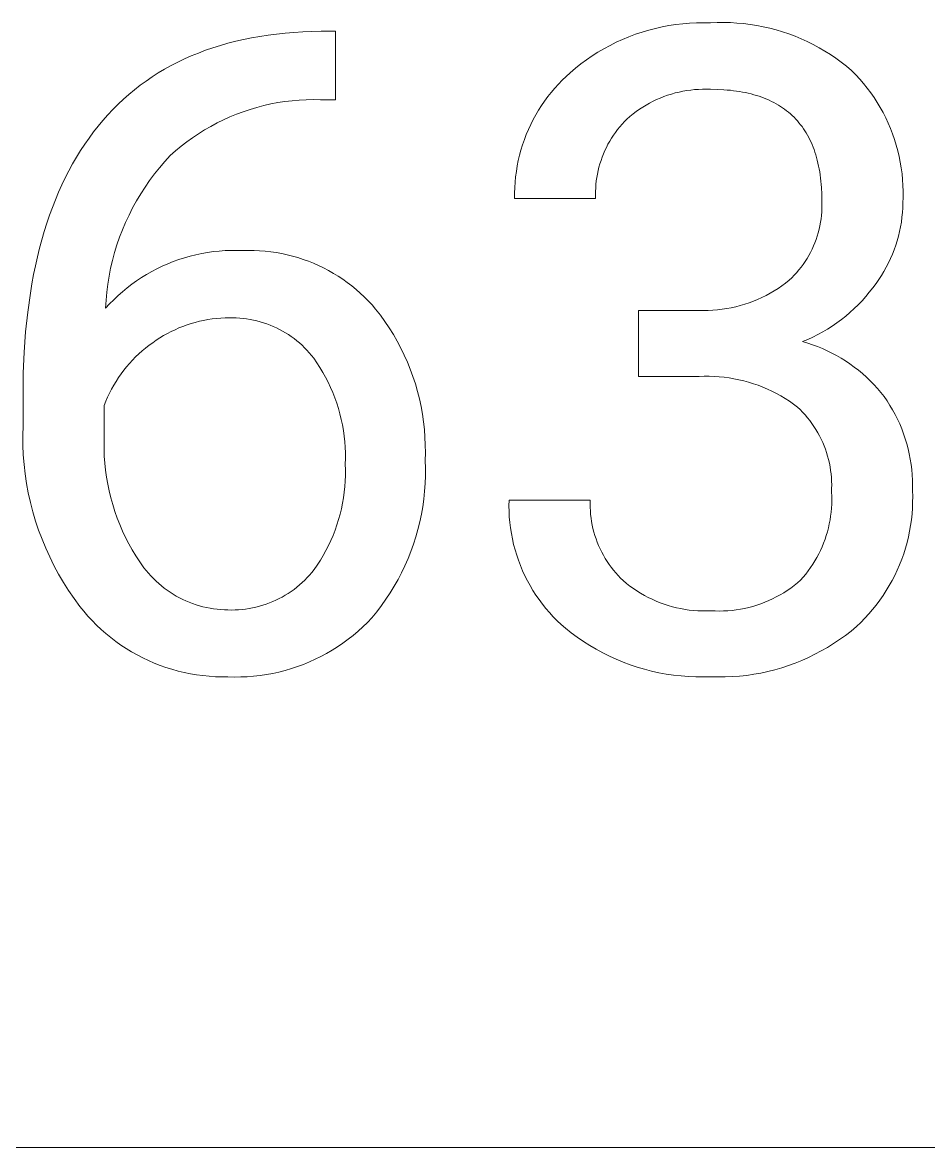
# Model space of a CAD drawing. Header units: millimetres. Extents: x 373 to 3451, y -552 to 1598.
# Drawn here: x 2866 to 2907.5, y -379.9 to -328.4 of the extents above; entities that cross this region are included whole.
import ezdxf

# ---------------------------------------------------------------- set-up
doc = ezdxf.new("R2010")
doc.units = ezdxf.units.MM
doc.header["$MEASUREMENT"] = 0
doc.layers.add('Domyślny', color=7, linetype='Continuous', true_color=0x000000)

msp = doc.modelspace()

# ---------------------------------------------------------------- linework, layer by layer
at = {"layer": 'Domyślny', "color": 18, "lineweight": 15, "true_color": 0x000000}
for p, q in [((2894.699, -328.703), (2895.007, -328.623)), ((2895.007, -328.623), (2895.317, -328.553)), ((2895.317, -328.553), (2895.629, -328.494)), ((2895.629, -328.494), (2895.943, -328.446)), ((2895.943, -328.446), (2896.258, -328.409)), ((2896.258, -328.409), (2896.575, -328.383)), ((2896.575, -328.383), (2896.892, -328.368)), ((2896.892, -328.368), (2897.21, -328.364)), ((2897.21, -328.364), (2897.527, -328.371)), ((2897.527, -328.371), (2897.831, -328.357)), ((2897.831, -328.357), (2898.135, -328.354)), ((2898.135, -328.354), (2898.439, -328.361)), ((2898.439, -328.361), (2898.743, -328.378)), ((2898.743, -328.378), (2899.046, -328.406)), ((2899.046, -328.406), (2899.348, -328.443)), ((2899.348, -328.443), (2899.649, -328.491)), ((2899.649, -328.491), (2899.947, -328.549)), ((2899.947, -328.549), (2900.244, -328.616)), ((2900.244, -328.616), (2900.538, -328.694)), ((2900.538, -328.694), (2900.83, -328.782)), ((2875.783, -329.215), (2876.145, -329.132)), ((2876.145, -329.132), (2876.513, -329.058)), ((2876.513, -329.058), (2876.887, -328.991)), ((2876.887, -328.991), (2877.269, -328.932)), ((2877.269, -328.932), (2877.656, -328.882)), ((2877.656, -328.882), (2878.051, -328.84)), ((2878.051, -328.84), (2878.451, -328.806)), ((2878.451, -328.806), (2878.859, -328.78)), ((2878.859, -328.78), (2879.273, -328.762)), ((2879.273, -328.762), (2879.693, -328.752)), ((2879.693, -328.752), (2880.359, -328.752)), ((2880.359, -328.752), (2880.359, -331.888)), ((2893.214, -329.26), (2893.503, -329.128)), ((2893.503, -329.128), (2893.797, -329.006)), ((2893.797, -329.006), (2894.094, -328.895)), ((2894.094, -328.895), (2894.395, -328.794)), ((2894.395, -328.794), (2894.699, -328.703)), ((2900.83, -328.782), (2901.118, -328.879)), ((2901.118, -328.879), (2901.403, -328.986)), ((2901.403, -328.986), (2901.684, -329.102)), ((2901.684, -329.102), (2901.961, -329.228)), ((2874.074, -329.751), (2874.402, -329.628)), ((2874.402, -329.628), (2874.738, -329.513)), ((2874.738, -329.513), (2875.08, -329.405)), ((2875.08, -329.405), (2875.428, -329.306)), ((2875.428, -329.306), (2875.783, -329.215)), ((2892.109, -329.885), (2892.377, -329.714)), ((2892.377, -329.714), (2892.651, -329.553)), ((2892.651, -329.553), (2892.93, -329.402)), ((2892.93, -329.402), (2893.214, -329.26)), ((2901.961, -329.228), (2902.234, -329.363)), ((2902.234, -329.363), (2902.502, -329.508)), ((2902.502, -329.508), (2902.764, -329.661)), ((2902.764, -329.661), (2903.022, -329.822)), ((2872.824, -330.327), (2873.126, -330.171)), ((2873.126, -330.171), (2873.436, -330.023)), ((2873.436, -330.023), (2873.751, -329.883)), ((2873.751, -329.883), (2874.074, -329.751)), ((2891.592, -330.253), (2891.847, -330.064)), ((2891.847, -330.064), (2892.109, -329.885)), ((2903.022, -329.822), (2903.274, -329.993)), ((2903.274, -329.993), (2903.52, -330.172)), ((2903.52, -330.172), (2903.76, -330.359)), ((2871.955, -330.844), (2872.238, -330.663)), ((2872.238, -330.663), (2872.528, -330.491)), ((2872.528, -330.491), (2872.824, -330.327)), ((2890.916, -330.824), (2891.101, -330.656)), ((2891.101, -330.656), (2891.343, -330.45)), ((2891.343, -330.45), (2891.592, -330.253)), ((2903.76, -330.359), (2903.994, -330.554)), ((2903.994, -330.554), (2904.182, -330.745)), ((2904.182, -330.745), (2904.364, -330.942)), ((2871.145, -331.434), (2871.409, -331.229)), ((2871.409, -331.229), (2871.679, -331.033)), ((2871.679, -331.033), (2871.955, -330.844)), ((2890.394, -331.363), (2890.562, -331.177)), ((2890.562, -331.177), (2890.736, -330.997)), ((2890.736, -330.997), (2890.916, -330.824)), ((2904.364, -330.942), (2904.538, -331.146)), ((2904.538, -331.146), (2904.706, -331.355)), ((2870.638, -331.869), (2870.889, -331.647)), ((2870.889, -331.647), (2871.145, -331.434)), ((2889.93, -331.951), (2890.078, -331.75)), ((2890.078, -331.75), (2890.233, -331.554)), ((2890.233, -331.554), (2890.394, -331.363)), ((2895.395, -331.746), (2895.226, -331.813)), ((2895.565, -331.685), (2895.395, -331.746)), ((2895.738, -331.63), (2895.565, -331.685)), ((2895.912, -331.581), (2895.738, -331.63)), ((2896.088, -331.538), (2895.912, -331.581)), ((2896.265, -331.501), (2896.088, -331.538)), ((2896.444, -331.47), (2896.265, -331.501)), ((2896.623, -331.446), (2896.444, -331.47)), ((2896.803, -331.427), (2896.623, -331.446)), ((2896.984, -331.415), (2896.803, -331.427)), ((2897.165, -331.408), (2896.984, -331.415)), ((2897.346, -331.408), (2897.165, -331.408)), ((2897.527, -331.414), (2897.346, -331.408)), ((2897.841, -331.419), (2897.527, -331.414)), ((2898.145, -331.434), (2897.841, -331.419)), ((2898.293, -331.446), (2898.145, -331.434)), ((2898.439, -331.459), (2898.293, -331.446)), ((2898.582, -331.476), (2898.439, -331.459)), ((2898.723, -331.494), (2898.582, -331.476)), ((2898.862, -331.515), (2898.723, -331.494)), ((2898.997, -331.539), (2898.862, -331.515)), ((2899.131, -331.565), (2898.997, -331.539)), ((2899.262, -331.594), (2899.131, -331.565)), ((2899.39, -331.625), (2899.262, -331.594)), ((2899.516, -331.659), (2899.39, -331.625)), ((2899.639, -331.695), (2899.516, -331.659)), ((2899.76, -331.734), (2899.639, -331.695)), ((2899.878, -331.775), (2899.76, -331.734)), ((2899.994, -331.819), (2899.878, -331.775)), ((2904.706, -331.355), (2904.867, -331.57)), ((2904.867, -331.57), (2905.02, -331.79)), ((2870.158, -332.336), (2870.395, -332.098)), ((2870.395, -332.098), (2870.638, -331.869)), ((2876.757, -332.241), (2876.443, -332.334)), ((2877.074, -332.158), (2876.757, -332.241)), ((2877.393, -332.086), (2877.074, -332.158)), ((2877.715, -332.025), (2877.393, -332.086)), ((2878.039, -331.975), (2877.715, -332.025)), ((2878.364, -331.935), (2878.039, -331.975)), ((2878.69, -331.907), (2878.364, -331.935)), ((2879.017, -331.89), (2878.69, -331.907)), ((2879.345, -331.883), (2879.017, -331.89)), ((2879.673, -331.888), (2879.345, -331.883)), ((2880.359, -331.888), (2879.673, -331.888)), ((2889.654, -332.368), (2889.788, -332.157)), ((2889.788, -332.157), (2889.93, -331.951)), ((2894.424, -332.23), (2894.273, -332.329)), ((2894.578, -332.135), (2894.424, -332.23)), ((2894.736, -332.046), (2894.578, -332.135)), ((2894.897, -331.963), (2894.736, -332.046)), ((2895.06, -331.885), (2894.897, -331.963)), ((2895.226, -331.813), (2895.06, -331.885)), ((2900.108, -331.865), (2899.994, -331.819)), ((2900.219, -331.914), (2900.108, -331.865)), ((2900.327, -331.965), (2900.219, -331.914)), ((2900.433, -332.018), (2900.327, -331.965)), ((2900.536, -332.075), (2900.433, -332.018)), ((2900.637, -332.133), (2900.536, -332.075)), ((2900.736, -332.194), (2900.637, -332.133)), ((2900.832, -332.258), (2900.736, -332.194)), ((2900.925, -332.324), (2900.832, -332.258)), ((2905.02, -331.79), (2905.165, -332.016)), ((2905.165, -332.016), (2905.303, -332.246)), ((2905.303, -332.246), (2905.433, -332.48)), ((2869.703, -332.835), (2869.927, -332.581)), ((2869.927, -332.581), (2870.158, -332.336)), ((2875.223, -332.811), (2874.929, -332.956)), ((2875.522, -332.677), (2875.223, -332.811)), ((2875.825, -332.552), (2875.522, -332.677)), ((2876.132, -332.438), (2875.825, -332.552)), ((2876.443, -332.334), (2876.132, -332.438)), ((2889.295, -333.027), (2889.407, -332.803)), ((2889.407, -332.803), (2889.527, -332.584)), ((2889.527, -332.584), (2889.654, -332.368)), ((2893.704, -332.778), (2893.591, -332.892)), ((2893.841, -332.658), (2893.704, -332.778)), ((2893.981, -332.544), (2893.841, -332.658)), ((2894.125, -332.434), (2893.981, -332.544)), ((2894.273, -332.329), (2894.125, -332.434)), ((2901.016, -332.393), (2900.925, -332.324)), ((2901.105, -332.464), (2901.016, -332.393)), ((2901.191, -332.538), (2901.105, -332.464)), ((2901.274, -332.614), (2901.191, -332.538)), ((2901.355, -332.693), (2901.274, -332.614)), ((2901.434, -332.774), (2901.355, -332.693)), ((2901.51, -332.858), (2901.434, -332.774)), ((2905.433, -332.48), (2905.554, -332.719)), ((2905.554, -332.719), (2905.668, -332.962)), ((2869.273, -333.367), (2869.485, -333.097)), ((2869.485, -333.097), (2869.703, -332.835)), ((2874.357, -333.275), (2874.079, -333.448)), ((2874.64, -333.11), (2874.357, -333.275)), ((2874.929, -332.956), (2874.64, -333.11)), ((2889.093, -333.484), (2889.19, -333.254)), ((2889.19, -333.254), (2889.295, -333.027)), ((2893.275, -333.258), (2893.178, -333.386)), ((2893.376, -333.132), (2893.275, -333.258)), ((2893.481, -333.01), (2893.376, -333.132)), ((2893.591, -332.892), (2893.481, -333.01)), ((2901.583, -332.944), (2901.51, -332.858)), ((2901.654, -333.033), (2901.583, -332.944)), ((2901.723, -333.124), (2901.654, -333.033)), ((2901.789, -333.218), (2901.723, -333.124)), ((2901.852, -333.314), (2901.789, -333.218)), ((2901.913, -333.413), (2901.852, -333.314)), ((2905.668, -332.962), (2905.773, -333.209)), ((2905.773, -333.209), (2905.87, -333.459)), ((2868.87, -333.929), (2869.068, -333.644)), ((2869.068, -333.644), (2869.273, -333.367)), ((2873.541, -333.823), (2873.282, -334.023)), ((2873.807, -333.631), (2873.541, -333.823)), ((2874.079, -333.448), (2873.807, -333.631)), ((2888.922, -333.954), (2889.004, -333.717)), ((2889.004, -333.717), (2889.093, -333.484)), ((2892.914, -333.791), (2892.835, -333.932)), ((2892.997, -333.653), (2892.914, -333.791)), ((2893.085, -333.518), (2892.997, -333.653)), ((2893.178, -333.386), (2893.085, -333.518)), ((2901.972, -333.515), (2901.913, -333.413)), ((2902.028, -333.618), (2901.972, -333.515)), ((2902.081, -333.725), (2902.028, -333.618)), ((2902.133, -333.834), (2902.081, -333.725)), ((2902.181, -333.945), (2902.133, -333.834)), ((2905.87, -333.459), (2905.958, -333.713)), ((2905.958, -333.713), (2906.038, -333.969)), ((2868.493, -334.52), (2868.678, -334.221)), ((2868.678, -334.221), (2868.87, -333.929)), ((2873.03, -334.233), (2872.785, -334.45)), ((2873.282, -334.023), (2873.03, -334.233)), ((2888.784, -334.434), (2888.849, -334.193)), ((2888.849, -334.193), (2888.922, -333.954)), ((2892.692, -334.221), (2892.628, -334.369)), ((2892.761, -334.075), (2892.692, -334.221)), ((2892.835, -333.932), (2892.761, -334.075)), ((2902.227, -334.059), (2902.181, -333.945)), ((2902.271, -334.175), (2902.227, -334.059)), ((2902.312, -334.294), (2902.271, -334.175)), ((2902.351, -334.415), (2902.312, -334.294)), ((2906.038, -333.969), (2906.109, -334.227)), ((2906.109, -334.227), (2906.17, -334.488)), ((2868.143, -335.141), (2868.315, -334.827)), ((2868.315, -334.827), (2868.493, -334.52)), ((2872.535, -334.722), (2872.294, -335.002)), ((2872.785, -334.45), (2872.535, -334.722)), ((2888.678, -334.923), (2888.727, -334.678)), ((2888.727, -334.678), (2888.784, -334.434)), ((2892.466, -334.824), (2892.422, -334.979)), ((2892.515, -334.67), (2892.466, -334.824)), ((2892.569, -334.518), (2892.515, -334.67)), ((2892.628, -334.369), (2892.569, -334.518)), ((2902.387, -334.539), (2902.351, -334.415)), ((2902.42, -334.666), (2902.387, -334.539)), ((2902.452, -334.795), (2902.42, -334.666)), ((2902.48, -334.926), (2902.452, -334.795)), ((2906.17, -334.488), (2906.223, -334.751)), ((2906.223, -334.751), (2906.267, -335.016)), ((2867.979, -335.463), (2868.143, -335.141)), ((2872.064, -335.291), (2871.843, -335.587)), ((2872.294, -335.002), (2872.064, -335.291)), ((2888.605, -335.418), (2888.637, -335.17)), ((2888.637, -335.17), (2888.678, -334.923)), ((2892.35, -335.293), (2892.323, -335.452)), ((2892.384, -335.136), (2892.35, -335.293)), ((2892.422, -334.979), (2892.384, -335.136)), ((2902.506, -335.06), (2902.48, -334.926)), ((2902.53, -335.197), (2902.506, -335.06)), ((2902.551, -335.336), (2902.53, -335.197)), ((2902.57, -335.477), (2902.551, -335.336)), ((2906.267, -335.016), (2906.302, -335.282)), ((2906.302, -335.282), (2906.328, -335.549)), ((2867.669, -336.128), (2867.821, -335.792)), ((2867.821, -335.792), (2867.979, -335.463)), ((2871.632, -335.89), (2871.432, -336.201)), ((2871.843, -335.587), (2871.632, -335.89)), ((2888.565, -335.916), (2888.581, -335.666)), ((2888.581, -335.666), (2888.605, -335.418)), ((2892.283, -335.772), (2892.272, -335.933)), ((2892.3, -335.612), (2892.283, -335.772)), ((2892.323, -335.452), (2892.3, -335.612)), ((2902.586, -335.622), (2902.57, -335.477)), ((2902.6, -335.768), (2902.586, -335.622)), ((2902.611, -335.917), (2902.6, -335.768)), ((2906.328, -335.549), (2906.345, -335.817)), ((2906.345, -335.817), (2906.353, -336.085)), ((2867.525, -336.472), (2867.669, -336.128)), ((2871.432, -336.201), (2871.243, -336.518)), ((2888.558, -336.166), (2888.565, -335.916)), ((2888.559, -336.416), (2888.558, -336.166)), ((2892.269, -336.416), (2888.559, -336.416)), ((2892.272, -335.933), (2892.265, -336.094)), ((2892.265, -336.094), (2892.265, -336.255)), ((2892.265, -336.255), (2892.269, -336.416)), ((2902.626, -336.223), (2902.611, -335.917)), ((2902.631, -336.539), (2902.626, -336.223)), ((2906.352, -336.353), (2906.341, -336.621)), ((2906.353, -336.085), (2906.352, -336.353)), ((2867.256, -337.182), (2867.387, -336.823)), ((2867.387, -336.823), (2867.525, -336.472)), ((2871.064, -336.841), (2870.897, -337.171)), ((2871.243, -336.518), (2871.064, -336.841)), ((2902.627, -337.024), (2902.634, -336.862)), ((2902.635, -336.7), (2902.631, -336.539)), ((2902.634, -336.862), (2902.635, -336.7)), ((2906.335, -336.84), (2906.321, -337.058)), ((2906.341, -336.621), (2906.335, -336.84)), ((2867.131, -337.548), (2867.256, -337.182)), ((2870.897, -337.171), (2870.741, -337.506)), ((2902.572, -337.505), (2902.596, -337.345)), ((2902.596, -337.345), (2902.614, -337.185)), ((2902.614, -337.185), (2902.627, -337.024)), ((2906.299, -337.276), (2906.271, -337.494)), ((2906.321, -337.058), (2906.299, -337.276)), ((2866.903, -338.302), (2867.014, -337.922)), ((2867.014, -337.922), (2867.131, -337.548)), ((2870.597, -337.846), (2870.465, -338.191)), ((2870.741, -337.506), (2870.597, -337.846)), ((2902.467, -337.979), (2902.507, -337.822)), ((2902.507, -337.822), (2902.542, -337.664)), ((2902.542, -337.664), (2902.572, -337.505)), ((2906.19, -337.924), (2906.139, -338.137)), ((2906.234, -337.709), (2906.19, -337.924)), ((2906.271, -337.494), (2906.234, -337.709)), ((2866.798, -338.691), (2866.903, -338.302)), ((2870.465, -338.191), (2870.344, -338.54)), ((2902.252, -338.588), (2902.313, -338.438)), ((2902.313, -338.438), (2902.37, -338.287)), ((2902.37, -338.287), (2902.421, -338.134)), ((2902.421, -338.134), (2902.467, -337.979)), ((2906.08, -338.348), (2906.015, -338.557)), ((2906.139, -338.137), (2906.08, -338.348)), ((2866.701, -339.086), (2866.798, -338.691)), ((2870.236, -338.893), (2870.14, -339.25)), ((2870.344, -338.54), (2870.236, -338.893)), ((2873.697, -339.056), (2873.961, -338.99)), ((2873.961, -338.99), (2874.226, -338.934)), ((2874.226, -338.934), (2874.493, -338.886)), ((2874.493, -338.886), (2874.762, -338.848)), ((2874.762, -338.848), (2875.032, -338.819)), ((2875.032, -338.819), (2875.302, -338.799)), ((2875.302, -338.799), (2875.574, -338.789)), ((2875.574, -338.789), (2875.845, -338.788)), ((2875.845, -338.788), (2876.116, -338.796)), ((2876.116, -338.796), (2876.371, -338.79)), ((2876.371, -338.79), (2876.626, -338.793)), ((2876.626, -338.793), (2876.88, -338.804)), ((2876.88, -338.804), (2877.134, -338.824)), ((2877.134, -338.824), (2877.388, -338.852)), ((2877.388, -338.852), (2877.64, -338.889)), ((2877.64, -338.889), (2877.89, -338.935)), ((2877.89, -338.935), (2878.139, -338.989)), ((2878.139, -338.989), (2878.387, -339.051)), ((2902.036, -339.022), (2902.113, -338.88)), ((2902.113, -338.88), (2902.185, -338.735)), ((2902.185, -338.735), (2902.252, -338.588)), ((2905.862, -338.967), (2905.774, -339.168)), ((2905.942, -338.763), (2905.862, -338.967)), ((2906.015, -338.557), (2905.942, -338.763)), ((2866.526, -339.9), (2866.61, -339.49)), ((2866.61, -339.49), (2866.701, -339.086)), ((2870.14, -339.25), (2870.056, -339.61)), ((2872.178, -339.634), (2872.423, -339.516)), ((2872.423, -339.516), (2872.671, -339.407)), ((2872.671, -339.407), (2872.923, -339.306)), ((2872.923, -339.306), (2873.178, -339.214)), ((2873.178, -339.214), (2873.436, -339.13)), ((2873.436, -339.13), (2873.697, -339.056)), ((2878.387, -339.051), (2878.631, -339.122)), ((2878.631, -339.122), (2878.874, -339.201)), ((2878.874, -339.201), (2879.113, -339.288)), ((2879.113, -339.288), (2879.35, -339.383)), ((2879.35, -339.383), (2879.583, -339.486)), ((2879.583, -339.486), (2879.812, -339.596)), ((2901.679, -339.561), (2901.775, -339.431)), ((2901.775, -339.431), (2901.867, -339.298)), ((2901.867, -339.298), (2901.954, -339.161)), ((2901.954, -339.161), (2902.036, -339.022)), ((2905.68, -339.366), (2905.58, -339.561)), ((2905.774, -339.168), (2905.68, -339.366)), ((2866.449, -340.318), (2866.526, -339.9)), ((2869.984, -339.972), (2869.925, -340.337)), ((2870.056, -339.61), (2869.984, -339.972)), ((2871.471, -340.037), (2871.702, -339.894)), ((2871.702, -339.894), (2871.938, -339.76)), ((2871.938, -339.76), (2872.178, -339.634)), ((2879.812, -339.596), (2880.038, -339.715)), ((2880.038, -339.715), (2880.259, -339.841)), ((2880.259, -339.841), (2880.476, -339.974)), ((2880.476, -339.974), (2880.689, -340.115)), ((2901.252, -340.045), (2901.365, -339.93)), ((2901.365, -339.93), (2901.474, -339.811)), ((2901.474, -339.811), (2901.579, -339.688)), ((2901.579, -339.688), (2901.679, -339.561)), ((2905.358, -339.939), (2905.238, -340.121)), ((2905.472, -339.751), (2905.358, -339.939)), ((2905.58, -339.561), (2905.472, -339.751)), ((2866.378, -340.743), (2866.449, -340.318)), ((2869.925, -340.337), (2869.879, -340.703)), ((2870.599, -340.682), (2870.809, -340.509)), ((2870.809, -340.509), (2871.024, -340.344)), ((2871.024, -340.344), (2871.245, -340.187)), ((2871.245, -340.187), (2871.471, -340.037)), ((2880.689, -340.115), (2880.896, -340.263)), ((2880.896, -340.263), (2881.099, -340.418)), ((2881.099, -340.418), (2881.296, -340.579)), ((2900.443, -340.646), (2900.622, -340.533)), ((2900.622, -340.533), (2900.797, -340.413)), ((2900.797, -340.413), (2900.968, -340.288)), ((2900.968, -340.288), (2901.135, -340.157)), ((2901.135, -340.157), (2901.252, -340.045)), ((2904.961, -340.507), (2904.804, -340.709)), ((2905.111, -340.3), (2904.961, -340.507)), ((2905.238, -340.121), (2905.111, -340.3)), ((2866.257, -341.617), (2866.378, -340.743)), ((2869.879, -340.703), (2869.845, -341.071)), ((2870.008, -341.241), (2870.198, -341.048)), ((2870.198, -341.048), (2870.396, -340.861)), ((2870.396, -340.861), (2870.599, -340.682)), ((2881.296, -340.579), (2881.487, -340.747)), ((2881.487, -340.747), (2881.673, -340.921)), ((2881.673, -340.921), (2881.853, -341.102)), ((2899.495, -341.117), (2899.69, -341.036)), ((2899.69, -341.036), (2899.883, -340.948)), ((2899.883, -340.948), (2900.073, -340.854)), ((2900.073, -340.854), (2900.26, -340.753)), ((2900.26, -340.753), (2900.443, -340.646)), ((2904.639, -340.905), (2904.469, -341.096)), ((2904.804, -340.709), (2904.639, -340.905)), ((2869.845, -341.071), (2869.823, -341.44)), ((2869.823, -341.44), (2870.008, -341.241)), ((2881.853, -341.102), (2882.027, -341.289)), ((2882.027, -341.289), (2882.194, -341.481)), ((2882.194, -341.481), (2882.411, -341.761)), ((2894.227, -341.54), (2897.004, -341.54)), ((2894.227, -344.564), (2894.227, -341.54)), ((2897.004, -341.54), (2897.216, -341.545)), ((2897.216, -341.545), (2897.428, -341.542)), ((2897.428, -341.542), (2897.64, -341.532)), ((2897.64, -341.532), (2897.851, -341.514)), ((2897.851, -341.514), (2898.062, -341.489)), ((2898.062, -341.489), (2898.271, -341.457)), ((2898.271, -341.457), (2898.48, -341.418)), ((2898.48, -341.418), (2898.687, -341.372)), ((2898.687, -341.372), (2898.892, -341.319)), ((2898.892, -341.319), (2899.095, -341.258)), ((2899.095, -341.258), (2899.296, -341.191)), ((2899.296, -341.191), (2899.495, -341.117)), ((2904.108, -341.459), (2903.919, -341.632)), ((2904.292, -341.281), (2904.108, -341.459)), ((2904.469, -341.096), (2904.292, -341.281)), ((2866.163, -342.519), (2866.257, -341.617)), ((2873.932, -342.087), (2873.742, -342.142)), ((2874.123, -342.039), (2873.932, -342.087)), ((2874.316, -341.997), (2874.123, -342.039)), ((2874.51, -341.962), (2874.316, -341.997)), ((2874.705, -341.932), (2874.51, -341.962)), ((2874.9, -341.91), (2874.705, -341.932)), ((2875.097, -341.893), (2874.9, -341.91)), ((2875.294, -341.884), (2875.097, -341.893)), ((2875.491, -341.881), (2875.294, -341.884)), ((2875.65, -341.879), (2875.491, -341.881)), ((2875.809, -341.882), (2875.65, -341.879)), ((2875.967, -341.891), (2875.809, -341.882)), ((2876.125, -341.905), (2875.967, -341.891)), ((2876.283, -341.925), (2876.125, -341.905)), ((2876.44, -341.95), (2876.283, -341.925)), ((2876.596, -341.98), (2876.44, -341.95)), ((2876.75, -342.016), (2876.596, -341.98)), ((2876.904, -342.056), (2876.75, -342.016)), ((2877.056, -342.102), (2876.904, -342.056)), ((2882.411, -341.761), (2882.619, -342.049)), ((2882.619, -342.049), (2882.817, -342.343)), ((2903.524, -341.956), (2903.318, -342.108)), ((2903.724, -341.797), (2903.524, -341.956)), ((2903.919, -341.632), (2903.724, -341.797)), ((2866.095, -343.452), (2866.163, -342.519)), ((2872.653, -342.598), (2872.481, -342.695)), ((2872.828, -342.507), (2872.653, -342.598)), ((2873.006, -342.422), (2872.828, -342.507)), ((2873.186, -342.343), (2873.006, -342.422)), ((2873.369, -342.27), (2873.186, -342.343)), ((2873.555, -342.203), (2873.369, -342.27)), ((2873.742, -342.142), (2873.555, -342.203)), ((2877.206, -342.153), (2877.056, -342.102)), ((2877.355, -342.209), (2877.206, -342.153)), ((2877.501, -342.27), (2877.355, -342.209)), ((2877.646, -342.336), (2877.501, -342.27)), ((2877.788, -342.407), (2877.646, -342.336)), ((2877.928, -342.483), (2877.788, -342.407)), ((2878.065, -342.563), (2877.928, -342.483)), ((2878.199, -342.648), (2878.065, -342.563)), ((2882.817, -342.343), (2883.004, -342.644)), ((2902.671, -342.521), (2902.446, -342.644)), ((2902.891, -342.391), (2902.671, -342.521)), ((2903.107, -342.253), (2902.891, -342.391)), ((2903.318, -342.108), (2903.107, -342.253)), ((2871.986, -343.018), (2871.82, -343.138)), ((2872.147, -342.905), (2871.986, -343.018)), ((2872.312, -342.797), (2872.147, -342.905)), ((2872.481, -342.695), (2872.312, -342.797)), ((2878.33, -342.737), (2878.199, -342.648)), ((2878.458, -342.831), (2878.33, -342.737)), ((2878.583, -342.929), (2878.458, -342.831)), ((2878.705, -343.031), (2878.583, -342.929)), ((2878.823, -343.138), (2878.705, -343.031)), ((2883.004, -342.644), (2883.181, -342.952)), ((2883.181, -342.952), (2883.348, -343.265)), ((2901.985, -342.866), (2901.75, -342.965)), ((2901.75, -342.965), (2901.981, -343.034)), ((2901.981, -343.034), (2902.209, -343.11)), ((2902.218, -342.759), (2901.985, -342.866)), ((2902.209, -343.11), (2902.435, -343.194)), ((2902.446, -342.644), (2902.218, -342.759)), ((2866.055, -344.414), (2866.095, -343.452)), ((2871.347, -343.53), (2871.198, -343.671)), ((2871.5, -343.394), (2871.347, -343.53)), ((2871.658, -343.263), (2871.5, -343.394)), ((2871.82, -343.138), (2871.658, -343.263)), ((2878.937, -343.248), (2878.823, -343.138)), ((2879.047, -343.362), (2878.937, -343.248)), ((2879.154, -343.479), (2879.047, -343.362)), ((2879.256, -343.601), (2879.154, -343.479)), ((2879.355, -343.725), (2879.256, -343.601)), ((2883.348, -343.265), (2883.503, -343.584)), ((2883.503, -343.584), (2883.647, -343.908)), ((2902.435, -343.194), (2902.658, -343.286)), ((2902.658, -343.286), (2902.878, -343.385)), ((2902.878, -343.385), (2903.094, -343.492)), ((2903.094, -343.492), (2903.307, -343.606)), ((2903.307, -343.606), (2903.515, -343.727)), ((2870.783, -344.123), (2870.654, -344.283)), ((2870.916, -343.968), (2870.783, -344.123)), ((2871.055, -343.817), (2870.916, -343.968)), ((2871.198, -343.671), (2871.055, -343.817)), ((2879.502, -343.937), (2879.355, -343.725)), ((2879.643, -344.154), (2879.502, -343.937)), ((2879.776, -344.375), (2879.643, -344.154)), ((2883.647, -343.908), (2883.781, -344.237)), ((2903.515, -343.727), (2903.72, -343.855)), ((2903.72, -343.855), (2903.919, -343.99)), ((2903.919, -343.99), (2904.115, -344.132)), ((2904.115, -344.132), (2904.305, -344.28)), ((2866.042, -345.406), (2866.055, -344.414)), ((2870.414, -344.615), (2870.303, -344.787)), ((2870.532, -344.447), (2870.414, -344.615)), ((2870.654, -344.283), (2870.532, -344.447)), ((2879.901, -344.601), (2879.776, -344.375)), ((2880.019, -344.831), (2879.901, -344.601)), ((2883.781, -344.237), (2883.902, -344.57)), ((2883.902, -344.57), (2884.013, -344.907)), ((2897.004, -344.564), (2894.227, -344.564)), ((2897.234, -344.555), (2897.004, -344.564)), ((2897.464, -344.554), (2897.234, -344.555)), ((2897.693, -344.561), (2897.464, -344.554)), ((2897.923, -344.576), (2897.693, -344.561)), ((2898.151, -344.598), (2897.923, -344.576)), ((2898.379, -344.628), (2898.151, -344.598)), ((2898.606, -344.666), (2898.379, -344.628)), ((2898.831, -344.712), (2898.606, -344.666)), ((2904.305, -344.28), (2904.49, -344.435)), ((2904.49, -344.435), (2904.669, -344.596)), ((2904.669, -344.596), (2904.843, -344.763)), ((2870.098, -345.141), (2870.005, -345.324)), ((2870.198, -344.962), (2870.098, -345.141)), ((2870.303, -344.787), (2870.198, -344.962)), ((2880.129, -345.065), (2880.019, -344.831)), ((2880.231, -345.302), (2880.129, -345.065)), ((2884.013, -344.907), (2884.111, -345.248)), ((2899.054, -344.765), (2898.831, -344.712)), ((2899.276, -344.826), (2899.054, -344.765)), ((2899.495, -344.894), (2899.276, -344.826)), ((2899.712, -344.97), (2899.495, -344.894)), ((2899.926, -345.053), (2899.712, -344.97)), ((2900.138, -345.143), (2899.926, -345.053)), ((2900.346, -345.241), (2900.138, -345.143)), ((2904.843, -344.763), (2905.012, -344.935)), ((2905.012, -344.935), (2905.174, -345.113)), ((2905.174, -345.113), (2905.33, -345.297)), ((2866.042, -346.821), (2866.042, -345.406)), ((2869.836, -345.697), (2869.762, -345.888)), ((2869.917, -345.509), (2869.836, -345.697)), ((2870.005, -345.324), (2869.917, -345.509)), ((2880.325, -345.542), (2880.231, -345.302)), ((2880.411, -345.786), (2880.325, -345.542)), ((2884.111, -345.248), (2884.198, -345.592)), ((2884.198, -345.592), (2884.273, -345.939)), ((2900.55, -345.345), (2900.346, -345.241)), ((2900.751, -345.456), (2900.55, -345.345)), ((2900.948, -345.574), (2900.751, -345.456)), ((2901.141, -345.699), (2900.948, -345.574)), ((2901.33, -345.83), (2901.141, -345.699)), ((2905.33, -345.297), (2905.48, -345.486)), ((2905.48, -345.486), (2905.617, -345.684)), ((2905.617, -345.684), (2905.747, -345.887)), ((2869.762, -345.888), (2869.762, -347.241)), ((2880.489, -346.032), (2880.411, -345.786)), ((2880.558, -346.281), (2880.489, -346.032)), ((2884.273, -345.939), (2884.336, -346.288)), ((2901.514, -345.968), (2901.33, -345.83)), ((2901.634, -346.083), (2901.514, -345.968)), ((2901.751, -346.202), (2901.634, -346.083)), ((2901.863, -346.326), (2901.751, -346.202)), ((2905.747, -345.887), (2905.87, -346.095)), ((2905.87, -346.095), (2905.985, -346.306)), ((2880.619, -346.532), (2880.558, -346.281)), ((2880.672, -346.784), (2880.619, -346.532)), ((2884.336, -346.288), (2884.387, -346.639)), ((2884.387, -346.639), (2884.425, -346.992)), ((2901.971, -346.453), (2901.863, -346.326)), ((2902.075, -346.583), (2901.971, -346.453)), ((2902.174, -346.717), (2902.075, -346.583)), ((2902.269, -346.855), (2902.174, -346.717)), ((2905.985, -346.306), (2906.093, -346.521)), ((2906.093, -346.521), (2906.194, -346.74)), ((2866.03, -347.263), (2866.042, -346.821)), ((2869.762, -347.241), (2869.752, -347.564)), ((2880.716, -347.039), (2880.672, -346.784)), ((2880.752, -347.295), (2880.716, -347.039)), ((2884.425, -346.992), (2884.452, -347.345)), ((2902.358, -346.995), (2902.269, -346.855)), ((2902.443, -347.139), (2902.358, -346.995)), ((2902.523, -347.285), (2902.443, -347.139)), ((2906.194, -346.74), (2906.287, -346.963)), ((2906.287, -346.963), (2906.373, -347.188)), ((2906.373, -347.188), (2906.45, -347.416)), ((2866.034, -347.705), (2866.03, -347.263)), ((2866.054, -348.147), (2866.034, -347.705)), ((2869.752, -347.564), (2869.753, -347.887)), ((2880.779, -347.551), (2880.752, -347.295)), ((2880.797, -347.809), (2880.779, -347.551)), ((2884.452, -347.345), (2884.467, -347.7)), ((2884.467, -347.7), (2884.469, -348.054)), ((2902.598, -347.434), (2902.523, -347.285)), ((2902.668, -347.585), (2902.598, -347.434)), ((2902.732, -347.739), (2902.668, -347.585)), ((2902.792, -347.895), (2902.732, -347.739)), ((2906.45, -347.416), (2906.52, -347.647)), ((2906.52, -347.647), (2906.582, -347.879)), ((2866.089, -348.588), (2866.054, -348.147)), ((2869.753, -347.887), (2869.765, -348.21)), ((2869.765, -348.21), (2869.787, -348.532)), ((2880.807, -348.067), (2880.797, -347.809)), ((2880.808, -348.325), (2880.807, -348.067)), ((2884.469, -348.054), (2884.459, -348.409)), ((2902.846, -348.053), (2902.792, -347.895)), ((2902.894, -348.212), (2902.846, -348.053)), ((2902.937, -348.374), (2902.894, -348.212)), ((2906.582, -347.879), (2906.636, -348.114)), ((2906.636, -348.114), (2906.681, -348.351)), ((2866.139, -349.028), (2866.089, -348.588)), ((2869.787, -348.532), (2869.821, -348.854)), ((2880.8, -348.583), (2880.808, -348.325)), ((2880.808, -348.84), (2880.8, -348.583)), ((2884.459, -348.409), (2884.471, -348.763)), ((2884.471, -348.763), (2884.47, -349.117)), ((2902.975, -348.536), (2902.937, -348.374)), ((2903.007, -348.7), (2902.975, -348.536)), ((2903.033, -348.864), (2903.007, -348.7)), ((2906.681, -348.351), (2906.719, -348.589)), ((2906.719, -348.589), (2906.748, -348.828)), ((2866.204, -349.465), (2866.139, -349.028)), ((2869.821, -348.854), (2869.865, -349.174)), ((2869.865, -349.174), (2869.921, -349.492)), ((2880.798, -349.352), (2880.807, -349.096)), ((2880.807, -349.096), (2880.808, -348.84)), ((2884.47, -349.117), (2884.458, -349.471)), ((2903.054, -349.03), (2903.033, -348.864)), ((2903.069, -349.196), (2903.054, -349.03)), ((2903.078, -349.362), (2903.069, -349.196)), ((2906.748, -348.828), (2906.769, -349.068)), ((2906.769, -349.068), (2906.781, -349.309)), ((2866.285, -349.9), (2866.204, -349.465)), ((2869.921, -349.492), (2869.987, -349.809)), ((2869.987, -349.809), (2870.063, -350.122)), ((2880.754, -349.863), (2880.78, -349.608)), ((2880.78, -349.608), (2880.798, -349.352)), ((2884.458, -349.471), (2884.433, -349.824)), ((2903.072, -349.862), (2903.079, -349.696)), ((2903.082, -349.529), (2903.078, -349.362)), ((2903.079, -349.696), (2903.082, -349.529)), ((2906.781, -349.309), (2906.786, -349.55)), ((2906.786, -349.55), (2906.782, -349.791)), ((2906.782, -349.791), (2906.79, -350.058)), ((2866.381, -350.332), (2866.285, -349.9)), ((2866.491, -350.76), (2866.381, -350.332)), ((2870.063, -350.122), (2870.15, -350.434)), ((2880.676, -350.37), (2880.719, -350.117)), ((2880.719, -350.117), (2880.754, -349.863)), ((2884.397, -350.176), (2884.348, -350.527)), ((2884.433, -349.824), (2884.397, -350.176)), ((2888.299, -350.486), (2888.303, -350.231)), ((2888.303, -350.231), (2892.023, -350.231)), ((2892.023, -350.231), (2892.019, -350.395)), ((2903.08, -350.045), (2903.072, -349.862)), ((2903.083, -350.228), (2903.08, -350.045)), ((2903.08, -350.41), (2903.083, -350.228)), ((2906.789, -350.325), (2906.779, -350.592)), ((2906.79, -350.058), (2906.789, -350.325)), ((2866.617, -351.185), (2866.491, -350.76)), ((2870.15, -350.434), (2870.248, -350.742)), ((2870.248, -350.742), (2870.356, -351.046)), ((2880.564, -350.87), (2880.624, -350.621)), ((2880.624, -350.621), (2880.676, -350.37)), ((2884.348, -350.527), (2884.287, -350.876)), ((2888.303, -350.741), (2888.299, -350.486)), ((2888.316, -350.996), (2888.303, -350.741)), ((2892.019, -350.395), (2892.021, -350.559)), ((2892.021, -350.559), (2892.028, -350.723)), ((2892.028, -350.723), (2892.041, -350.887)), ((2903.032, -350.956), (2903.054, -350.775)), ((2903.054, -350.775), (2903.07, -350.593)), ((2903.07, -350.593), (2903.08, -350.41)), ((2906.779, -350.592), (2906.76, -350.858)), ((2866.757, -351.604), (2866.617, -351.185)), ((2870.356, -351.046), (2870.475, -351.347)), ((2870.475, -351.347), (2870.603, -351.643)), ((2880.334, -351.604), (2880.419, -351.362)), ((2880.419, -351.362), (2880.496, -351.117)), ((2880.496, -351.117), (2880.564, -350.87)), ((2884.215, -351.222), (2884.13, -351.566)), ((2884.287, -350.876), (2884.215, -351.222)), ((2888.338, -351.249), (2888.316, -350.996)), ((2888.369, -351.502), (2888.338, -351.249)), ((2892.041, -350.887), (2892.059, -351.05)), ((2892.059, -351.05), (2892.084, -351.212)), ((2892.084, -351.212), (2892.113, -351.373)), ((2902.931, -351.495), (2902.971, -351.317)), ((2902.971, -351.317), (2903.005, -351.137)), ((2903.005, -351.137), (2903.032, -350.956)), ((2906.732, -351.124), (2906.695, -351.389)), ((2906.76, -350.858), (2906.732, -351.124)), ((2866.912, -352.019), (2866.757, -351.604)), ((2870.603, -351.643), (2870.742, -351.935)), ((2880.14, -352.079), (2880.241, -351.843)), ((2880.241, -351.843), (2880.334, -351.604)), ((2884.13, -351.566), (2884.034, -351.907)), ((2888.409, -351.754), (2888.369, -351.502)), ((2888.457, -352.004), (2888.409, -351.754)), ((2892.113, -351.373), (2892.148, -351.534)), ((2892.148, -351.534), (2892.189, -351.693)), ((2892.189, -351.693), (2892.235, -351.85)), ((2892.235, -351.85), (2892.287, -352.006)), ((2902.775, -352.021), (2902.833, -351.847)), ((2902.833, -351.847), (2902.885, -351.672)), ((2902.885, -351.672), (2902.931, -351.495)), ((2906.65, -351.652), (2906.595, -351.914)), ((2906.695, -351.389), (2906.65, -351.652)), ((2867.081, -352.427), (2866.912, -352.019)), ((2870.742, -351.935), (2870.89, -352.223)), ((2870.89, -352.223), (2871.048, -352.505)), ((2879.915, -352.539), (2880.032, -352.311)), ((2880.032, -352.311), (2880.14, -352.079)), ((2883.926, -352.244), (2883.807, -352.578)), ((2884.034, -351.907), (2883.926, -352.244)), ((2888.514, -352.253), (2888.457, -352.004)), ((2888.579, -352.499), (2888.514, -352.253)), ((2892.287, -352.006), (2892.344, -352.16)), ((2892.344, -352.16), (2892.406, -352.311)), ((2892.406, -352.311), (2892.473, -352.461)), ((2902.568, -352.528), (2902.643, -352.361)), ((2902.643, -352.361), (2902.712, -352.192)), ((2902.712, -352.192), (2902.775, -352.021)), ((2906.532, -352.173), (2906.46, -352.431)), ((2906.595, -351.914), (2906.532, -352.173)), ((2867.264, -352.83), (2867.081, -352.427)), ((2867.461, -353.226), (2867.264, -352.83)), ((2871.048, -352.505), (2871.215, -352.781)), ((2871.215, -352.781), (2871.392, -353.052)), ((2879.66, -352.984), (2879.791, -352.764)), ((2879.791, -352.764), (2879.915, -352.539)), ((2883.677, -352.907), (2883.535, -353.231)), ((2883.807, -352.578), (2883.677, -352.907)), ((2888.653, -352.743), (2888.579, -352.499)), ((2888.735, -352.984), (2888.653, -352.743)), ((2892.473, -352.461), (2892.546, -352.608)), ((2892.546, -352.608), (2892.623, -352.753)), ((2892.623, -352.753), (2892.706, -352.895)), ((2892.706, -352.895), (2892.793, -353.034)), ((2902.311, -353.012), (2902.402, -352.853)), ((2902.402, -352.853), (2902.488, -352.692)), ((2902.488, -352.692), (2902.568, -352.528)), ((2906.379, -352.685), (2906.29, -352.937)), ((2906.46, -352.431), (2906.379, -352.685)), ((2867.671, -353.615), (2867.461, -353.226)), ((2871.392, -353.052), (2871.484, -353.188)), ((2871.484, -353.188), (2871.582, -353.322)), ((2871.582, -353.322), (2871.684, -353.452)), ((2879.274, -353.537), (2879.375, -353.411)), ((2879.375, -353.411), (2879.521, -353.2)), ((2879.521, -353.2), (2879.66, -352.984)), ((2883.535, -353.231), (2883.382, -353.55)), ((2888.826, -353.223), (2888.735, -352.984)), ((2888.924, -353.458), (2888.826, -353.223)), ((2892.793, -353.034), (2892.885, -353.169)), ((2892.885, -353.169), (2892.982, -353.302)), ((2892.982, -353.302), (2893.083, -353.431)), ((2902.006, -353.467), (2902.113, -353.319)), ((2902.113, -353.319), (2902.214, -353.167)), ((2902.214, -353.167), (2902.311, -353.012)), ((2906.192, -353.186), (2906.087, -353.431)), ((2906.29, -352.937), (2906.192, -353.186)), ((2867.895, -353.997), (2867.671, -353.615)), ((2871.684, -353.452), (2871.79, -353.578)), ((2871.79, -353.578), (2871.901, -353.701)), ((2871.901, -353.701), (2872.015, -353.82)), ((2872.015, -353.82), (2872.134, -353.935)), ((2872.134, -353.935), (2872.256, -354.045)), ((2878.829, -354.004), (2878.946, -353.893)), ((2878.946, -353.893), (2879.06, -353.778)), ((2879.06, -353.778), (2879.169, -353.659)), ((2879.169, -353.659), (2879.274, -353.537)), ((2883.218, -353.864), (2883.044, -354.173)), ((2883.382, -353.55), (2883.218, -353.864)), ((2889.031, -353.689), (2888.924, -353.458)), ((2889.146, -353.917), (2889.031, -353.689)), ((2889.268, -354.14), (2889.146, -353.917)), ((2893.083, -353.431), (2893.188, -353.557)), ((2893.188, -353.557), (2893.298, -353.679)), ((2893.298, -353.679), (2893.412, -353.797)), ((2893.412, -353.797), (2893.53, -353.911)), ((2893.53, -353.911), (2893.682, -354.038)), ((2901.51, -354.016), (2901.657, -353.89)), ((2901.657, -353.89), (2901.778, -353.753)), ((2901.778, -353.753), (2901.895, -353.612)), ((2901.895, -353.612), (2902.006, -353.467)), ((2905.85, -353.911), (2905.72, -354.144)), ((2905.972, -353.673), (2905.85, -353.911)), ((2906.087, -353.431), (2905.972, -353.673)), ((2868.132, -354.37), (2867.895, -353.997)), ((2868.382, -354.735), (2868.132, -354.37)), ((2872.256, -354.045), (2872.382, -354.152)), ((2872.382, -354.152), (2872.512, -354.255)), ((2872.512, -354.255), (2872.645, -354.353)), ((2872.645, -354.353), (2872.781, -354.446)), ((2872.781, -354.446), (2872.92, -354.535)), ((2878.191, -354.498), (2878.325, -354.408)), ((2878.325, -354.408), (2878.456, -354.313)), ((2878.456, -354.313), (2878.584, -354.215)), ((2878.584, -354.215), (2878.708, -354.112)), ((2878.708, -354.112), (2878.829, -354.004)), ((2883.044, -354.173), (2882.859, -354.475)), ((2889.399, -354.359), (2889.268, -354.14)), ((2889.536, -354.574), (2889.399, -354.359)), ((2893.682, -354.038), (2893.838, -354.16)), ((2893.838, -354.16), (2893.998, -354.276)), ((2893.998, -354.276), (2894.162, -354.387)), ((2894.162, -354.387), (2894.33, -354.491)), ((2900.881, -354.469), (2901.044, -354.364)), ((2901.044, -354.364), (2901.203, -354.253)), ((2901.203, -354.253), (2901.359, -354.138)), ((2901.359, -354.138), (2901.51, -354.016)), ((2905.582, -354.373), (2905.437, -354.597)), ((2905.72, -354.144), (2905.582, -354.373)), ((2868.645, -355.091), (2868.382, -354.735)), ((2872.92, -354.535), (2873.063, -354.619)), ((2873.063, -354.619), (2873.208, -354.698)), ((2873.208, -354.698), (2873.355, -354.772)), ((2873.355, -354.772), (2873.505, -354.841)), ((2873.505, -354.841), (2873.657, -354.905)), ((2873.657, -354.905), (2873.812, -354.964)), ((2873.812, -354.964), (2873.968, -355.017)), ((2877.177, -354.993), (2877.328, -354.937)), ((2877.328, -354.937), (2877.478, -354.876)), ((2877.478, -354.876), (2877.626, -354.81)), ((2877.626, -354.81), (2877.771, -354.739)), ((2877.771, -354.739), (2877.913, -354.664)), ((2877.913, -354.664), (2878.053, -354.583)), ((2878.053, -354.583), (2878.191, -354.498)), ((2882.664, -354.77), (2882.459, -355.059)), ((2882.859, -354.475), (2882.664, -354.77)), ((2889.681, -354.783), (2889.536, -354.574)), ((2889.833, -354.988), (2889.681, -354.783)), ((2894.33, -354.491), (2894.501, -354.59)), ((2894.501, -354.59), (2894.676, -354.683)), ((2894.676, -354.683), (2894.854, -354.77)), ((2894.854, -354.77), (2895.035, -354.851)), ((2895.035, -354.851), (2895.219, -354.925)), ((2895.219, -354.925), (2895.405, -354.992)), ((2899.835, -354.974), (2900.016, -354.905)), ((2900.016, -354.905), (2900.195, -354.83)), ((2900.195, -354.83), (2900.371, -354.748)), ((2900.371, -354.748), (2900.544, -354.661)), ((2900.544, -354.661), (2900.714, -354.568)), ((2900.714, -354.568), (2900.881, -354.469)), ((2905.284, -354.816), (2905.124, -355.03)), ((2905.437, -354.597), (2905.284, -354.816)), ((2868.826, -355.316), (2868.645, -355.091)), ((2869.014, -355.535), (2868.826, -355.316)), ((2873.968, -355.017), (2874.126, -355.066)), ((2874.126, -355.066), (2874.285, -355.109)), ((2874.285, -355.109), (2874.446, -355.146)), ((2874.446, -355.146), (2874.608, -355.178)), ((2874.608, -355.178), (2874.771, -355.205)), ((2874.771, -355.205), (2874.935, -355.226)), ((2874.935, -355.226), (2875.1, -355.241)), ((2875.1, -355.241), (2875.264, -355.251)), ((2875.264, -355.251), (2875.43, -355.255)), ((2875.43, -355.255), (2875.591, -355.259)), ((2875.591, -355.259), (2875.753, -355.256)), ((2875.753, -355.256), (2875.914, -355.249)), ((2875.914, -355.249), (2876.075, -355.236)), ((2876.075, -355.236), (2876.236, -355.217)), ((2876.236, -355.217), (2876.395, -355.193)), ((2876.395, -355.193), (2876.554, -355.164)), ((2876.554, -355.164), (2876.712, -355.129)), ((2876.712, -355.129), (2876.868, -355.089)), ((2876.868, -355.089), (2877.023, -355.043)), ((2877.023, -355.043), (2877.177, -354.993)), ((2882.244, -355.34), (2882.02, -355.614)), ((2882.459, -355.059), (2882.244, -355.34)), ((2889.993, -355.187), (2889.833, -354.988)), ((2890.158, -355.38), (2889.993, -355.187)), ((2890.331, -355.568), (2890.158, -355.38)), ((2895.405, -354.992), (2895.593, -355.054)), ((2895.593, -355.054), (2895.783, -355.108)), ((2895.783, -355.108), (2895.975, -355.156)), ((2895.975, -355.156), (2896.169, -355.197)), ((2896.169, -355.197), (2896.364, -355.232)), ((2896.364, -355.232), (2896.56, -355.259)), ((2896.56, -355.259), (2896.757, -355.28)), ((2896.757, -355.28), (2896.954, -355.294)), ((2896.954, -355.294), (2897.152, -355.301)), ((2897.152, -355.301), (2897.35, -355.301)), ((2897.35, -355.301), (2897.548, -355.294)), ((2897.548, -355.294), (2897.741, -355.304)), ((2897.741, -355.304), (2897.935, -355.307)), ((2897.935, -355.307), (2898.129, -355.304)), ((2898.129, -355.304), (2898.323, -355.294)), ((2898.323, -355.294), (2898.516, -355.277)), ((2898.516, -355.277), (2898.708, -355.253)), ((2898.708, -355.253), (2898.9, -355.223)), ((2898.9, -355.223), (2899.09, -355.186)), ((2899.09, -355.186), (2899.279, -355.143)), ((2899.279, -355.143), (2899.466, -355.093)), ((2899.466, -355.093), (2899.652, -355.037)), ((2899.652, -355.037), (2899.835, -354.974)), ((2904.782, -355.441), (2904.601, -355.637)), ((2904.956, -355.238), (2904.782, -355.441)), ((2905.124, -355.03), (2904.956, -355.238)), ((2869.21, -355.746), (2869.014, -355.535)), ((2869.414, -355.951), (2869.21, -355.746)), ((2869.624, -356.149), (2869.414, -355.951)), ((2881.816, -355.826), (2881.605, -356.031)), ((2882.02, -355.614), (2881.816, -355.826)), ((2890.51, -355.75), (2890.331, -355.568)), ((2890.695, -355.925), (2890.51, -355.75)), ((2890.886, -356.094), (2890.695, -355.925)), ((2904.413, -355.828), (2904.22, -356.012)), ((2904.601, -355.637), (2904.413, -355.828)), ((2869.841, -356.34), (2869.624, -356.149)), ((2870.064, -356.522), (2869.841, -356.34)), ((2881.163, -356.419), (2880.932, -356.601)), ((2881.388, -356.229), (2881.163, -356.419)), ((2881.605, -356.031), (2881.388, -356.229)), ((2891.154, -356.306), (2890.886, -356.094)), ((2891.429, -356.509), (2891.154, -356.306)), ((2891.712, -356.702), (2891.429, -356.509)), ((2903.707, -356.423), (2903.44, -356.615)), ((2903.967, -356.222), (2903.707, -356.423)), ((2904.22, -356.012), (2903.967, -356.222)), ((2870.294, -356.697), (2870.064, -356.522)), ((2870.529, -356.864), (2870.294, -356.697)), ((2870.77, -357.023), (2870.529, -356.864)), ((2871.017, -357.173), (2870.77, -357.023)), ((2880.452, -356.941), (2880.203, -357.098)), ((2880.695, -356.775), (2880.452, -356.941)), ((2880.932, -356.601), (2880.695, -356.775)), ((2892, -356.885), (2891.712, -356.702)), ((2892.295, -357.058), (2892, -356.885)), ((2902.888, -356.971), (2902.603, -357.135)), ((2903.167, -356.798), (2902.888, -356.971)), ((2903.44, -356.615), (2903.167, -356.798)), ((2871.268, -357.315), (2871.017, -357.173)), ((2871.524, -357.448), (2871.268, -357.315)), ((2871.785, -357.572), (2871.524, -357.448)), ((2879.427, -357.516), (2879.159, -357.637)), ((2879.69, -357.385), (2879.427, -357.516)), ((2879.949, -357.246), (2879.69, -357.385)), ((2880.203, -357.098), (2879.949, -357.246)), ((2892.596, -357.22), (2892.295, -357.058)), ((2892.902, -357.373), (2892.596, -357.22)), ((2893.214, -357.514), (2892.902, -357.373)), ((2893.53, -357.645), (2893.214, -357.514)), ((2902.018, -357.433), (2901.717, -357.566)), ((2902.313, -357.289), (2902.018, -357.433)), ((2902.603, -357.135), (2902.313, -357.289)), ((2872.049, -357.687), (2871.785, -357.572)), ((2872.318, -357.793), (2872.049, -357.687)), ((2872.59, -357.889), (2872.318, -357.793)), ((2872.865, -357.976), (2872.59, -357.889)), ((2873.143, -358.053), (2872.865, -357.976)), ((2873.424, -358.121), (2873.143, -358.053)), ((2878.049, -358.026), (2877.764, -358.099)), ((2878.332, -357.943), (2878.049, -358.026)), ((2878.611, -357.851), (2878.332, -357.943)), ((2878.887, -357.748), (2878.611, -357.851)), ((2879.159, -357.637), (2878.887, -357.748)), ((2893.85, -357.764), (2893.53, -357.645)), ((2894.174, -357.872), (2893.85, -357.764)), ((2894.502, -357.969), (2894.174, -357.872)), ((2894.833, -358.055), (2894.502, -357.969)), ((2895.167, -358.129), (2894.833, -358.055)), ((2900.476, -357.996), (2900.157, -358.076)), ((2900.792, -357.904), (2900.476, -357.996)), ((2901.104, -357.802), (2900.792, -357.904)), ((2901.413, -357.69), (2901.104, -357.802)), ((2901.717, -357.566), (2901.413, -357.69)), ((2873.707, -358.179), (2873.424, -358.121)), ((2873.991, -358.227), (2873.707, -358.179)), ((2874.277, -358.266), (2873.991, -358.227)), ((2874.564, -358.294), (2874.277, -358.266)), ((2874.852, -358.313), (2874.564, -358.294)), ((2875.141, -358.321), (2874.852, -358.313)), ((2875.43, -358.32), (2875.141, -358.321)), ((2875.724, -358.328), (2875.43, -358.32)), ((2876.018, -358.326), (2875.724, -358.328)), ((2876.311, -358.313), (2876.018, -358.326)), ((2876.605, -358.291), (2876.311, -358.313)), ((2876.897, -358.258), (2876.605, -358.291)), ((2877.188, -358.215), (2876.897, -358.258)), ((2877.477, -358.162), (2877.188, -358.215)), ((2877.764, -358.099), (2877.477, -358.162)), ((2895.503, -358.191), (2895.167, -358.129)), ((2895.842, -358.242), (2895.503, -358.191)), ((2896.181, -358.281), (2895.842, -358.242)), ((2896.522, -358.308), (2896.181, -358.281)), ((2896.864, -358.323), (2896.522, -358.308)), ((2897.206, -358.326), (2896.864, -358.323)), ((2897.548, -358.318), (2897.206, -358.326)), ((2897.876, -358.327), (2897.548, -358.318)), ((2898.205, -358.325), (2897.876, -358.327)), ((2898.533, -358.311), (2898.205, -358.325)), ((2898.861, -358.286), (2898.533, -358.311)), ((2899.187, -358.251), (2898.861, -358.286)), ((2899.513, -358.203), (2899.187, -358.251)), ((2899.836, -358.145), (2899.513, -358.203)), ((2900.157, -358.076), (2899.836, -358.145)), ((2287.644, -379.874), (3450.742, -379.874))]:
    msp.add_line(p, q, dxfattribs=at)

doc.saveas('drawing.dxf')
